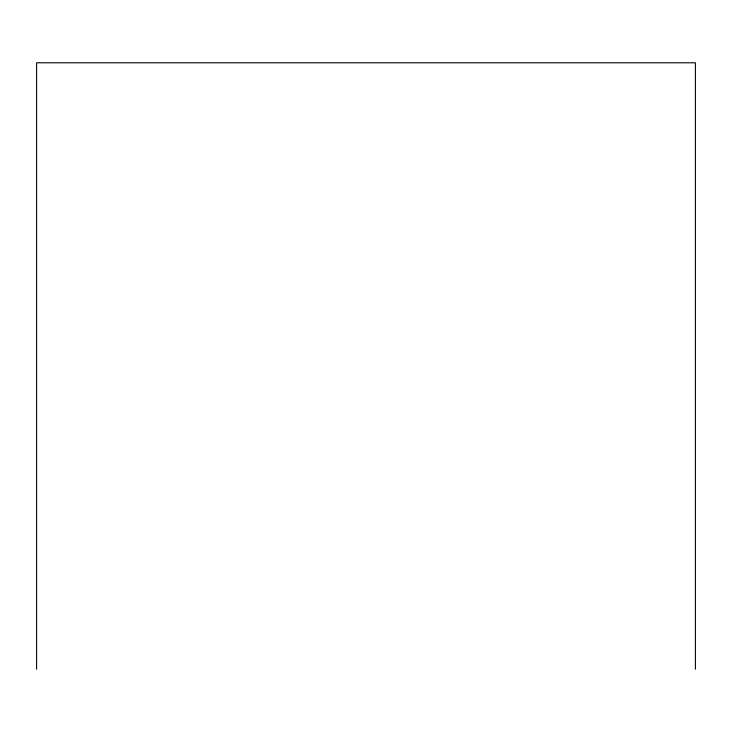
<?xml version="1.0" encoding="UTF-8"?>
<svg xmlns="http://www.w3.org/2000/svg" width="732" height="732" viewBox="0 0 732 732"><rect width="100%" height="100%" fill="white"/><g stroke="black" fill="none" stroke-linecap="round" stroke-linejoin="round"><path stroke-width="1.1" d="M695.4 669.213L695.4 62.787L36.6 62.787L36.6 669.213"/></g></svg>
